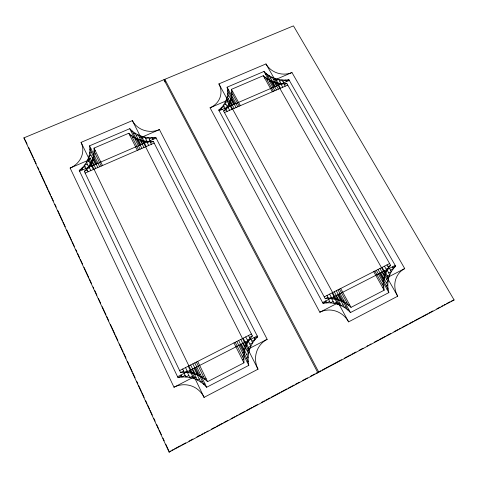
<?xml version="1.0" encoding="UTF-8"?>
<svg xmlns="http://www.w3.org/2000/svg" width="478" height="478" viewBox="0 0 478 478"><rect width="100%" height="100%" fill="white"/><g stroke="black" fill="none" stroke-linecap="round" stroke-linejoin="round"><path stroke-width="0.72" d="M243.864 355.483L243.941 362.838L207.577 381.671C200.473 374.883 190.364 371.466 180.6 372.583L84.313 171.333C90.683 165.46 94.578 156.82 94.029 148.096L128.755 133.243C135.376 139.2 144.476 142.068 153.319 141.422L252.372 335.932C247.544 341.334 244.569 348.283 243.864 355.483L242.274 356.301M231.454 95.218L231.418 89.344L263.276 75.715C269.747 81.236 278.375 84.068 286.86 83.525L390.64 265.332C384.814 272.084 382.615 281.5 384.157 290.212L351.043 307.366C344.094 301.122 334.564 297.776 325.237 298.732L223.584 110.956C227.887 106.785 230.772 101.181 231.454 95.218L232.882 94.608M169.098 452.128L23.9 137.873L293.456 25.872L454.1 299.963L169.098 452.128L170.55 450.963M395.676 266.21C388.572 272.795 386.224 283.424 388.865 292.602L350.464 312.552C343.67 305.101 333.005 301.283 323.056 303.381L218.733 110.077C225.598 104.855 229.153 95.63 227.08 87.193L263.976 71.461C270.333 78.016 279.911 81.146 288.921 79.718L395.676 266.21L392.731 267.722M257.684 336.835C249.869 343.873 246.534 355.16 248.805 365.371L206.639 387.276C199.768 379.144 188.386 375.284 177.989 377.626L79.211 170.431C86.703 164.838 91.214 155.171 89.559 145.826L129.771 128.684C136.212 135.782 146.364 138.913 155.744 137.323L257.684 336.835L254.451 338.49M171.865 450.264L173.179 449.559M174.5 448.854L180.421 445.693M181.724 445L185.685 442.885M188.953 441.14L192.927 439.019M196.876 436.91L200.133 435.171M201.447 434.472L202.797 433.749M204.076 433.068L205.432 432.345M206.705 431.664L208.067 430.941M211.312 429.208L215.303 427.075M216.57 426.4L222.485 423.239M223.8 422.54L227.809 420.401M231.035 418.68L235.051 416.535M236.365 415.83L237.686 415.131M238.922 414.468L242.949 412.317M243.523 412.012L244.838 411.307M246.152 410.608L252.073 407.447M253.388 406.748L257.427 404.591M261.275 402.536L264.561 400.779M265.876 400.08L269.933 397.911M271.253 397.212L272.568 396.507M273.111 396.22L279.809 392.641M280.998 392.008L285.073 389.833M285.599 389.552L286.914 388.847M288.234 388.148L294.149 384.987M295.464 384.288L299.407 382.179M302.694 380.428L307.45 377.889M310.586 376.216L314.691 374.023M320.893 370.713L316.944 372.822L318.796 372.207L164.85 79.306L164.964 82.007M322.214 370.008L328.995 366.387M329.456 366.142L336.225 362.527M336.697 362.276L341.483 359.719M344.602 358.058L350.529 354.897M351.844 354.192L355.949 351.999M359.092 350.326L363.041 348.217M366.99 346.108L368.442 345.331M369.757 344.632L371.071 343.927M374.232 342.242L378.301 340.067M379.502 339.428L385.429 336.267M386.744 335.562L390.795 333.399M393.992 331.696L398.025 329.539M399.339 328.84L400.654 328.135M401.89 327.478L407.889 324.275M409.138 323.612L413.147 321.467M414.462 320.768L420.377 317.607M421.65 316.932L427.577 313.771M428.891 313.066L432.871 310.939M436.79 308.848L440.101 307.079M441.403 306.386L442.736 305.675M444.038 304.982L445.365 304.271M446.673 303.572L449.965 301.815M204.082 397.367L258.006 369.195A22.406 21.659 68.4 0 1 267.166 339.308L159.431 129.604A20.225 18.427 0.9 0 1 132.37 120.605L81.075 142.366A21.116 19.174 -11.4 0 1 70.141 168.053L173.992 387.222A23.506 22.603 -74.3 0 1 204.082 397.367L81.075 142.366M348.611 321.867L397.708 296.217A21.504 19.652 47.8 0 1 404.723 268.582L291.962 72.531A19.251 17.047 16.1 0 1 265.971 63.933L218.9 83.901A19.813 17.931 7.6 0 1 210.069 107.795L319.836 312.23A22.03 20.913 55.8 0 1 348.611 321.867L218.9 83.901M204.972 383.84L203.849 384.42L195.645 367.48M247.114 362.001L248.207 361.434L239.866 344.865M348.713 309.35L347.691 309.881L339.075 294.125M387.096 289.465L388.088 288.945L379.371 273.518M199.26 378.958L197.294 379.974L192.126 369.279M246.636 354.533L248.542 353.547L243.278 343.12M343.09 304.791L341.298 305.711L335.873 295.762M386.242 282.534L387.981 281.638L382.478 271.928M206.084 378.594L204.769 379.275L196.41 362.055M242.424 359.815L243.708 359.151L235.224 342.26M349.472 304.504L348.277 305.125L339.494 289.1M382.573 287.398L383.744 286.794L374.872 271.068M202.272 381.169L200.718 381.97L194.092 368.275M246.606 358.255L248.118 357.472L241.372 344.094M346.036 306.858L344.62 307.587L337.659 294.848M386.415 285.987L387.795 285.27L380.745 272.813M192.497 376.084L189.82 377.459L187.119 371.842M248.291 347.422L250.872 346.096L248.106 340.653M336.584 302.066L334.146 303.321L331.308 298.099M387.419 275.955L389.773 274.748L386.887 269.676M173.992 387.222L194.182 376.837M247.909 349.215L267.166 339.308M319.836 312.23L338.209 302.783M387.156 277.616L404.723 268.582M200.413 374.489L198.489 375.481L192.867 363.86M242.525 352.824L244.395 351.862L238.671 340.503M343.927 300.656L342.176 301.558L336.267 290.749M382.292 280.921L384.001 280.042L378.014 269.461M195.98 377.256L193.638 378.462L189.79 370.474M247.204 350.9L249.462 349.735L245.537 341.967M339.918 303.183L337.791 304.283L333.746 296.856M386.583 279.17L388.644 278.112L384.539 270.877M201.728 377.202L203.359 376.365M345.313 303.183L346.795 302.419M382.245 284.141L383.691 283.394M177.565 376.73L257.242 335.98M322.608 302.544L395.216 265.409M177.989 377.626L181.377 375.887M190.614 371.191L187.938 372.559L185.548 367.588M245.614 343.043L248.19 341.722L245.746 336.9M323.056 303.381L326.145 301.797M334.552 297.519L332.12 298.768L329.605 294.143M384.671 271.874L387.019 270.668L384.461 266.174M185.129 375.391L181.927 377.034L180.953 374.997M251.954 341.161L255.019 339.595L254.015 337.629M329.641 301.367L326.719 302.861L325.697 300.967M390.526 270.178L393.316 268.75L392.277 266.915M194.008 371.89L191.559 373.145L188.218 366.226M244.204 346.162L246.576 344.943L243.171 338.215M337.779 298.194L335.544 299.342L332.037 292.906M383.511 274.754L385.674 273.643L382.113 267.375M188.858 375.457L185.894 376.981L184.155 373.36M249.886 344.16L252.731 342.696L250.95 339.195M333.136 301.457L330.435 302.843L328.613 299.479M388.745 272.938L391.339 271.612L389.48 268.349M197.289 372.995L195.084 374.125L190.668 364.977M243.171 349.43L245.304 348.337L240.804 339.416M340.91 299.246L338.908 300.274L334.265 291.765M382.717 277.778L384.665 276.78L379.956 268.475M179.65 370.593L251.398 334.014M324.233 296.88L389.624 263.545M180.6 372.583L183.636 371.036M249.474 337.414L252.372 335.932M325.237 298.732L327.998 297.322M387.993 266.682L390.64 265.332M187.143 370.904L184.275 372.368L182.68 369.052M247.377 340.115L250.131 338.711L248.5 335.496M331.284 297.226L328.667 298.565L326.994 295.476M386.17 269.174L388.68 267.889L386.977 264.896M85.138 173.06L154.167 143.089M224.463 112.569L287.756 85.09M92.834 162.478L90.479 163.494L93.371 169.487M141.004 141.667L143.281 140.687L146.238 146.531M231.101 102.752L228.95 103.684L232.003 109.295M275.28 83.674L277.365 82.772L280.478 88.251M85.06 166.708L81.983 168.035L82.825 169.798M149.208 138.984L152.153 137.712L153.02 139.415M224.027 106.648L221.212 107.861L222.103 109.51M282.851 81.224L285.557 80.053L286.471 81.648M79.211 170.431L82.461 169.027M91.298 165.179L88.729 166.29L90.802 170.598M144.117 142.33L146.591 141.261L148.718 145.455M152.637 138.668L155.744 137.323M218.733 110.077L221.714 108.787M229.81 105.262L227.456 106.283L229.655 110.316M278.244 84.313L280.52 83.327L282.755 87.259M286.071 80.949L288.921 79.718M79.575 171.202L156.127 138.07M219.127 110.8L289.321 80.418M89.422 167.724L86.667 168.913L88.048 171.793M147.302 142.653L149.949 141.506L151.371 144.302M228.185 107.622L225.664 108.715L227.128 111.41M281.261 84.636L283.693 83.578L285.187 86.201M84.313 171.333L87.223 170.072M150.522 142.629L153.319 141.422M223.584 110.956L226.255 109.797M284.296 84.636L286.86 83.525M451.202 301.218L454.1 299.963M90.234 158.29L87.994 159.252L91.31 166.129M139.301 137.174L141.47 136.242L144.858 142.946M228.418 98.827L226.369 99.711L229.876 106.146M273.422 79.462L275.412 78.607L278.979 84.893M94.817 156.718L92.977 157.513L97.835 167.545M135.16 139.355L136.959 138.578L141.906 148.413M232.643 97.392L230.958 98.121L236.096 107.52M269.646 81.469L271.295 80.758L276.505 89.972M70.141 168.053L89.452 159.736M140.938 137.562L159.431 129.604M210.069 107.795L227.767 100.171M274.987 79.838L291.962 72.531M88.98 161.289L86.416 162.395L88.741 167.234M142.474 138.232L144.948 137.162L147.338 141.876M227.409 101.617L225.06 102.633L227.522 107.162M276.469 80.471L278.74 79.491L281.249 83.907M94.011 159.646L91.901 160.554L95.725 168.465M138.011 140.669L140.054 139.791L143.962 147.523M232.051 100.117L230.121 100.954L234.16 108.357M272.4 82.718L274.282 81.911L278.387 89.159M87.241 164.115L84.403 165.34L85.903 168.465M145.796 138.841L148.533 137.658L150.074 140.687M225.939 104.24L223.334 105.363L224.917 108.291M279.636 81.063L282.145 79.975L283.765 82.819M91.238 151.95L89.75 152.59L95.433 164.342M133.613 133.798L135.059 133.177L140.861 144.679M229.004 92.923L227.642 93.509L233.652 104.509M267.877 76.265L269.21 75.697L275.31 86.482M95.295 150.707L94.041 151.245L101.24 166.069M130.046 135.812L131.271 135.286L138.59 149.853M232.756 91.788L231.609 92.284L239.215 106.164M264.633 78.129L265.756 77.645L273.458 91.298M90.987 155.159L89.111 155.965L93.551 165.155M136.326 135.686L138.154 134.904L142.689 143.884M228.956 95.911L227.229 96.652L231.932 105.256M270.542 78.051L272.215 77.334L276.989 85.753M93.688 154.394L95.247 153.725M132.496 137.724L134.019 137.072M267.047 79.928L268.439 79.33M90.969 148.736L89.9 149.19L96.926 163.697M131.205 131.534L132.251 131.091L139.409 145.306M228.574 89.918L227.588 90.336L235.021 103.917M265.487 74.138L266.443 73.726L273.978 87.056M316.006 373.318L317.846 372.709L163.954 79.683M265.971 63.933L397.708 296.217M263.976 71.461L274.856 90.689M376.311 270.333L388.865 292.602M263.276 75.715L272.329 91.788M373.706 271.659L384.157 290.212M23.9 137.873L25.507 140.789M231.418 89.344L240.368 105.662M340.689 288.497L351.043 307.366M227.08 87.193L237.787 106.785M338.018 289.859L350.464 312.552M132.37 120.605L258.006 369.195M129.771 128.684L140.114 149.19M236.807 341.453L248.805 365.371M128.755 133.243L137.359 150.391M233.945 342.911L243.941 362.838M94.029 148.096L102.501 165.519M197.719 361.386L207.577 381.671M89.559 145.826L99.681 166.744M194.785 362.88L206.639 387.276M25.83 141.369L27.079 144.081M28.65 147.469L33.346 157.632M33.968 158.983L36.161 163.727M37.726 167.115L38.981 169.827M39.608 171.178L45.243 183.373M45.87 184.729L48.057 189.473M48.684 190.83L50.566 194.893M51.194 196.249L53.381 200.993M54.946 204.381L56.201 207.088M57.766 210.475L62.463 220.639M63.09 221.995L65.283 226.733M66.848 230.121L71.545 240.285M72.172 241.641L74.359 246.385M75.924 249.773L76.868 251.804M77.49 253.161L79.683 257.899M80.31 259.255L82.503 263.999M84.068 267.387L88.765 277.551M89.392 278.901L91.585 283.645M93.15 287.033L93.772 288.389M94.716 290.421L96.903 295.165M98.468 298.553L100.661 303.291M102.226 306.679L105.985 314.811M106.612 316.167L108.805 320.911M110.37 324.293L115.067 334.457M115.694 335.813L117.881 340.557M119.446 343.945L123.204 352.071M123.832 353.427L126.025 358.171M127.59 361.559L128.839 364.266M129.466 365.622L132.287 371.723M132.914 373.079L135.107 377.817M136.672 381.205L137.921 383.918M138.548 385.274L141.369 391.368M141.99 392.725L144.183 397.469M145.748 400.857L147.003 403.563M147.63 404.92L149.506 408.983M150.134 410.339L152.327 415.083M153.892 418.471L155.141 421.178M156.706 424.566L158.588 428.635M159.216 429.985L161.403 434.729M162.968 438.117L164.223 440.83M165.788 444.211L168.919 450.987"/></g></svg>
